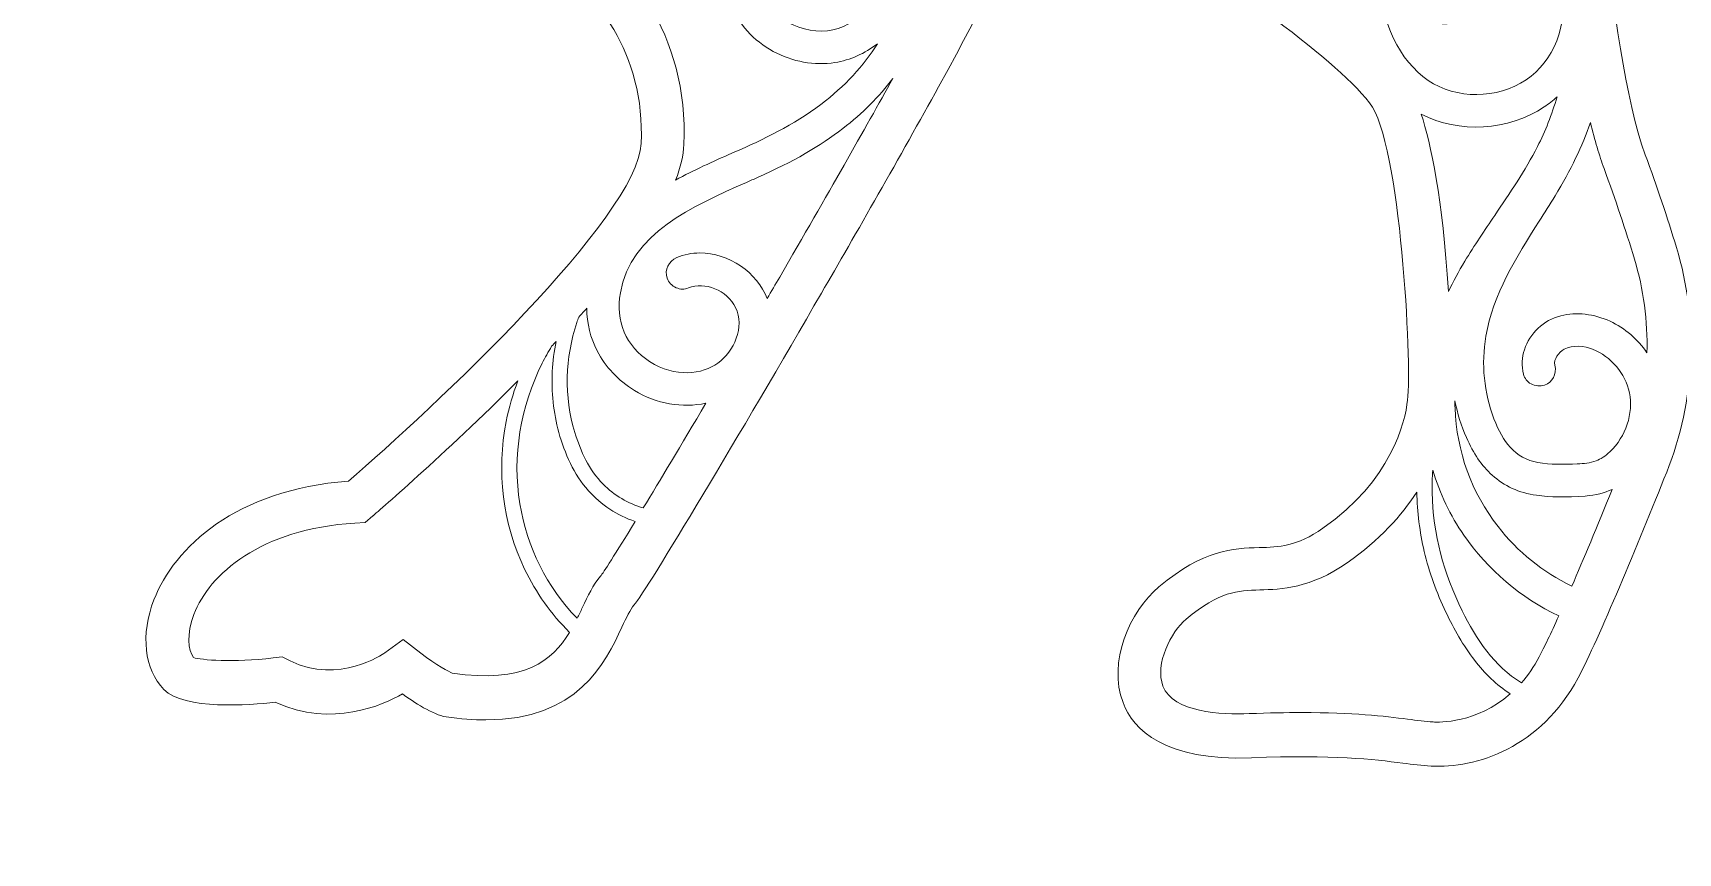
# Model space of a CAD drawing. Header units: millimetres. Extents: x -1097 to 2242, y 80 to 623.
# Drawn here: x 225.4 to 415.4, y 95.3 to 190 of the extents above; entities that cross this region are included whole.
import ezdxf

# ---------------------------------------------------------------- set-up
doc = ezdxf.new("R2010")
doc.units = ezdxf.units.MM
doc.header["$MEASUREMENT"] = 0
doc.layers.add('Layer 4', color=7, linetype='Continuous')

msp = doc.modelspace()

# ---------------------------------------------------------------- linework, layer by layer
at = {"layer": 'Layer 4', "lineweight": 0}
for points, knots in [([(520.84, 287.5), (520.84, 287.5), (516.84, 285.61), (516.84, 285.61), (516.69, 285.54), (501.96, 278.66), (483.53, 273.77), (466.66, 269.29), (443.15, 265.6), (426.93, 273.46), (410.03, 281.65), (401.51, 299.6), (393.28, 316.96), (386.1, 332.09), (378.68, 347.73), (365.69, 357.09), (347.62, 370.12), (323.72, 373.78), (298.43, 377.66), (284.55, 379.79), (270.2, 381.99), (255.91, 385.83), (225.24, 394.05), (203.33, 406.68), (194.74, 412.15), (194.26, 412.82), (193.82, 413.53), (193.44, 414.26), (193.44, 414.26), (197.37, 416.95), (197.37, 416.95), (197.37, 416.95), (195.3, 418.14), (195.3, 418.14), (181.87, 425.85), (174.06, 438.5), (169.63, 449), (169.63, 449), (168.66, 451.4), (168.66, 451.4), (168.45, 451.95), (168.24, 452.49), (168.05, 453.03), (164.98, 461.44), (163.67, 468.93), (163.15, 472.75), (167.72, 470.49), (176.95, 466.07), (179.98, 465.66), (181.88, 465.41), (183.4, 465.84), (184.5, 466.94), (186.6, 469.02), (187.1, 473.43), (186.13, 481.22), (184.84, 491.58), (174.52, 502.01), (168.36, 508.25), (167.17, 509.45), (166.14, 510.49), (165.44, 511.27), (163.96, 512.92), (164.45, 516.92), (165.06, 521.98), (165.88, 528.78), (166.9, 537.24), (164.28, 546.61), (163.35, 549.94), (159.01, 553.77), (154.42, 557.82), (151.13, 560.72), (147.4, 564.01), (146.93, 565.69), (146.49, 567.29), (148.15, 575.51), (149.49, 582.12), (152.99, 599.38), (153.65, 604.61), (151.29, 606.07), (146.9, 608.77), (129.85, 603.17), (125.86, 601.64), (120.74, 599.67), (115.17, 589.84), (112.55, 583.76), (112.55, 583.76), (109.53, 592.63), (109.53, 592.63), (109.53, 592.63), (108.98, 592.9), (108.98, 592.9), (108.53, 593.13), (106.68, 593.8), (101.64, 593.04), (95.9, 592.18), (90.16, 584.56), (87.04, 573.63), (85.57, 568.49), (85.33, 559.73), (85.1, 551.25), (84.85, 542.27), (84.6, 532.97), (82.89, 528.95), (82.3, 527.57), (82.01, 526.52), (81.75, 525.6), (80.48, 521.06), (79.57, 517.78), (39.56, 474.87), (28.51, 463.02), (20.14, 449.54), (14.69, 434.79), (10.33, 423), (7.82, 410.39), (7.22, 397.3), (6.19, 375.02), (11.01, 359.31), (11.22, 358.65), (11.22, 358.65), (12.48, 354.63), (12.48, 354.63), (12.48, 354.63), (14.8, 360.42), (14.8, 360.42), (17.39, 343.06), (25.38, 327.54), (31.98, 317.16), (39.93, 304.66), (47.44, 296.93), (47.75, 296.61), (47.75, 296.61), (49.61, 294.7), (49.61, 294.7), (49.61, 294.7), (51.08, 300.36), (51.08, 300.36), (56.95, 284.79), (75.86, 234.9), (82.17, 221.65), (85.16, 215.38), (87.93, 200.78), (89.77, 181.59), (91.31, 165.55), (91.5, 153.3), (91, 150.18), (80.23, 149.93), (68.86, 145.38), (68.23, 133.24), (67.97, 128.01), (71.29, 126.62), (73.96, 125.5), (75.31, 124.93), (76.71, 124.35), (77.78, 123.32), (84.01, 117.38), (92.19, 119.35), (94.35, 120.02), (100.71, 117.95), (106.35, 118.36), (111.1, 121.25), (111.18, 121.3), (111.25, 121.35), (111.33, 121.39), (108.73, 114.94), (110.69, 109.05), (113.48, 105.7), (115.95, 102.72), (119.31, 101.3), (122.32, 101.87), (126.94, 96.02), (135.64, 97.93), (138.85, 98.89), (140.03, 97.21), (142.26, 95.29), (145.5, 95.29), (145.97, 95.29), (146.46, 95.33), (146.98, 95.42), (153.18, 96.48), (163.41, 101.94), (164.41, 112.03), (165.18, 119.83), (164.7, 135.68), (164.28, 149.67), (163.95, 160.45), (163.64, 170.64), (164.07, 173.5), (164.83, 178.65), (170.32, 191.47), (172.49, 196.4), (172.71, 196.21), (172.94, 196.02), (173.16, 195.83), (173.18, 195.84), (173.2, 195.85), (173.22, 195.87), (173.22, 195.87), (175.92, 193.41), (175.92, 193.41), (175.92, 193.41), (176.22, 196.37), (176.22, 196.37), (176.24, 196.59), (178.48, 218.48), (182.13, 232.83), (183.28, 237.34), (184.9, 240.87), (186.56, 243.57), (186.76, 243.87), (186.97, 244.18), (187.18, 244.47), (187.16, 244.47), (187.14, 244.46), (187.12, 244.46), (187.63, 245.23), (188.13, 245.93), (188.63, 246.55), (189.16, 247.1), (189.68, 247.69), (190.18, 248.34), (191.67, 249.92), (192.87, 250.78), (193.34, 251.09), (193.34, 251.09), (225.8, 255.56), (225.8, 255.56), (228.32, 243.01), (238.02, 230.02), (254.66, 216.94), (269.69, 205.11), (284.46, 197.97), (284.61, 197.9), (290.44, 195.1), (296.12, 187.63), (295.66, 177.26), (295.28, 168.76), (271.5, 146.55), (261.86, 138.26), (248.88, 137.3), (241.76, 130.58), (239.42, 124.56), (237.85, 120.52), (238.29, 116.54), (240.56, 114.19), (242.88, 111.8), (250.5, 112.38), (253.41, 112.71), (259.99, 109.74), (265.85, 112.38), (268.09, 113.67), (269.37, 112.75), (271.65, 111.25), (273.14, 111.03), (274.81, 110.78), (276.33, 110.67), (277.73, 110.67), (288.37, 110.67), (291.49, 117.26), (293.44, 121.4), (293.95, 122.48), (294.4, 123.42), (294.83, 123.93), (296.37, 125.75), (307.27, 144.06), (316.48, 159.99), (320.26, 166.52), (325.67, 175.95), (329.99, 183.81), (336.21, 195.12), (336.28, 196.09), (336.32, 196.66), (336.52, 199.45), (335.19, 200.76), (332.27, 203.65), (330.37, 205.52), (327.76, 208.09), (324.07, 212.37), (318.14, 219.23), (318.51, 225.11), (319.35, 228.18), (319.83, 227.71), (320.32, 227.25), (320.81, 226.79), (326.87, 220.73), (338.2, 212.97), (350.08, 204.83), (362.5, 196.32), (375.35, 187.52), (379.75, 181.96), (383.33, 177.44), (384.64, 151.87), (384.14, 147.63), (383.83, 145.02), (382.27, 138.35), (374.36, 132.82), (371.34, 130.71), (369.32, 130.65), (366.99, 130.58), (364.01, 130.49), (360.63, 130.39), (355.43, 126.05), (352.05, 123.24), (349.5, 117.32), (351.29, 112.68), (352.49, 109.55), (356.04, 105.91), (366.11, 106.3), (375.63, 106.68), (380.22, 106.11), (383.57, 105.69), (384.76, 105.54), (385.78, 105.41), (386.84, 105.34), (392, 105.02), (399.54, 107.49), (403.81, 115.52), (406.25, 120.13), (410.72, 130.99), (414.05, 139.3), (417.34, 147.55), (417.74, 156.77), (415.17, 165.26), (414.13, 168.69), (412.92, 172.29), (411.57, 175.97), (407.04, 188.39), (405.51, 219.62), (405.1, 230.86), (405.46, 230.6), (405.85, 230.33), (406.29, 230.05), (411.22, 226.89), (419.9, 223.54), (432.06, 220.11), (447.47, 215.76), (462.13, 219.92), (471.71, 224.18), (482.04, 228.77), (488.67, 234.3), (488.95, 234.53), (488.95, 234.53), (491.37, 236.57), (491.37, 236.57), (491.37, 236.57), (486.04, 237.57), (486.04, 237.57), (499.9, 243.95), (515.87, 262.8), (516.64, 263.71), (516.64, 263.71), (519.26, 266.82), (519.26, 266.82), (519.26, 266.82), (509.28, 265.16), (509.28, 265.16), (509.28, 265.16), (520.84, 287.5), (520.84, 287.5)], [0, 0, 0, 0, 1, 1, 1, 2, 2, 2, 3, 3, 3, 4, 4, 4, 5, 5, 5, 6, 6, 6, 7, 7, 7, 8, 8, 8, 9, 9, 9, 10, 10, 10, 11, 11, 11, 12, 12, 12, 13, 13, 13, 14, 14, 14, 15, 15, 15, 16, 16, 16, 17, 17, 17, 18, 18, 18, 19, 19, 19, 20, 20, 20, 21, 21, 21, 22, 22, 22, 23, 23, 23, 24, 24, 24, 25, 25, 25, 26, 26, 26, 27, 27, 27, 28, 28, 28, 29, 29, 29, 30, 30, 30, 31, 31, 31, 32, 32, 32, 33, 33, 33, 34, 34, 34, 35, 35, 35, 36, 36, 36, 37, 37, 37, 38, 38, 38, 39, 39, 39, 40, 40, 40, 41, 41, 41, 42, 42, 42, 43, 43, 43, 44, 44, 44, 45, 45, 45, 46, 46, 46, 47, 47, 47, 48, 48, 48, 49, 49, 49, 50, 50, 50, 51, 51, 51, 52, 52, 52, 53, 53, 53, 54, 54, 54, 55, 55, 55, 56, 56, 56, 57, 57, 57, 58, 58, 58, 59, 59, 59, 60, 60, 60, 61, 61, 61, 62, 62, 62, 63, 63, 63, 64, 64, 64, 65, 65, 65, 66, 66, 66, 67, 67, 67, 68, 68, 68, 69, 69, 69, 70, 70, 70, 71, 71, 71, 72, 72, 72, 73, 73, 73, 74, 74, 74, 75, 75, 75, 76, 76, 76, 77, 77, 77, 78, 78, 78, 79, 79, 79, 80, 80, 80, 81, 81, 81, 82, 82, 82, 83, 83, 83, 84, 84, 84, 85, 85, 85, 86, 86, 86, 87, 87, 87, 88, 88, 88, 89, 89, 89, 90, 90, 90, 91, 91, 91, 92, 92, 92, 93, 93, 93, 94, 94, 94, 95, 95, 95, 96, 96, 96, 97, 97, 97, 98, 98, 98, 99, 99, 99, 100, 100, 100, 101, 101, 101, 102, 102, 102, 103, 103, 103, 104, 104, 104, 105, 105, 105, 106, 106, 106, 107, 107, 107, 108, 108, 108, 109, 109, 109, 110, 110, 110, 111, 111, 111, 112, 112, 112, 113, 113, 113, 114, 114, 114, 115, 115, 115, 116, 116, 116, 117, 117, 117, 118, 118, 118, 119, 119, 119, 119]), ([(321.9, 206.36), (323.26, 203.96), (323.95, 201.4), (323.92, 198.95), (323.85, 193.96), (320.44, 190.63), (317.17, 190.29), (313.55, 189.92), (309.99, 192.27), (309.24, 195.53), (308.89, 197.05), (309.13, 199.14), (310.47, 200.37), (311.37, 201.21), (312.9, 201.4), (314.11, 200.82), (314.63, 200.57), (315.02, 200.18), (315.2, 199.72), (315.6, 198.74), (316.7, 198.28), (317.7, 198.69), (318.67, 199.08), (319.11, 200.09), (318.72, 201.05), (317.8, 203.33), (315.52, 204.81), (312.77, 204.91), (310.16, 204.99), (307.72, 203.57), (306.4, 201.18), (305.14, 198.9), (304.99, 195.88), (306, 193.3), (306.89, 191.05), (308.63, 189.14), (310.91, 187.9), (313.1, 186.7), (315.69, 186.23), (318.02, 186.61), (319.81, 186.9), (321.49, 187.65), (322.93, 188.79), (321.37, 186.24), (319.18, 183.88), (316.41, 181.78), (313.25, 179.39), (309.73, 177.71), (306.41, 176.25), (306.41, 176.25), (306.12, 176.13), (306.12, 176.13), (303.95, 175.18), (301.74, 174.2), (299.63, 173.02), (300.22, 174.52), (300.54, 175.89), (300.59, 177.14), (301.16, 189.8), (294.03, 199), (286.72, 202.51), (286.57, 202.58), (272.22, 209.55), (257.69, 220.97), (253.51, 224.26), (249.78, 227.55), (246.52, 230.83), (247.66, 230.03), (248.83, 229.26), (250.05, 228.52), (254.43, 225.87), (259.51, 223.65), (265.13, 221.92), (270.3, 220.34), (275.93, 219.18), (282.34, 218.37), (284.99, 218.04), (287.81, 217.77), (291.21, 217.51), (291.21, 217.51), (291.84, 217.47), (291.84, 217.47), (294.63, 217.26), (297.51, 217.05), (300.3, 216.6), (302.91, 216.18), (305.67, 215.47), (308.99, 214.38), (310.33, 213.94), (311.66, 213.46), (313.14, 212.94), (313.14, 212.94), (313.52, 212.8), (313.52, 212.8), (314.76, 212.36), (315.92, 211.95), (317.02, 211.38), (318.94, 210.39), (320.58, 208.7), (321.9, 206.36)], [0, 0, 0, 0, 1, 1, 1, 2, 2, 2, 3, 3, 3, 4, 4, 4, 5, 5, 5, 6, 6, 6, 7, 7, 7, 8, 8, 8, 9, 9, 9, 10, 10, 10, 11, 11, 11, 12, 12, 12, 13, 13, 13, 14, 14, 14, 15, 15, 15, 16, 16, 16, 17, 17, 17, 18, 18, 18, 19, 19, 19, 20, 20, 20, 21, 21, 21, 22, 22, 22, 23, 23, 23, 24, 24, 24, 25, 25, 25, 26, 26, 26, 27, 27, 27, 28, 28, 28, 29, 29, 29, 30, 30, 30, 31, 31, 31, 32, 32, 32, 33, 33, 33, 33]), ([(380.84, 196.47), (380.69, 199.62), (381.17, 202.78), (381.6, 205.19), (382.13, 208.1), (382.79, 211.06), (383.58, 213.97), (384.42, 217.06), (385.42, 220.12), (386.49, 223.15), (386.81, 220.01), (388.07, 217.08), (390.93, 215.23), (394.24, 213.11), (399.07, 214.05), (400.66, 217.72), (400.94, 212.98), (401.32, 207.76), (401.82, 202.56), (399.89, 204.4), (397.46, 205.52), (394.91, 205.67), (392.14, 205.82), (389.36, 204.78), (387.48, 202.86), (385.55, 200.9), (384.74, 197.94), (385.36, 195.13), (385.65, 193.85), (386.27, 192.66), (387.22, 191.62), (387.54, 191.26), (388, 191.05), (388.51, 191.08), (389.07, 191.08), (389.61, 191.33), (389.96, 191.73), (390.6, 192.47), (390.55, 193.53), (389.85, 194.3), (388.84, 195.42), (388.61, 197.37), (389.31, 198.94), (390, 200.51), (391.63, 201.63), (393.56, 201.87), (397.77, 202.39), (401.17, 198.7), (401.9, 195), (402.69, 191.02), (401.01, 186.75), (397.81, 184.61), (394.47, 182.37), (389.72, 182.35), (386.52, 184.55), (383.15, 186.87), (381.08, 191.21), (380.84, 196.47)], [0, 0, 0, 0, 1, 1, 1, 2, 2, 2, 3, 3, 3, 4, 4, 4, 5, 5, 5, 6, 6, 6, 7, 7, 7, 8, 8, 8, 9, 9, 9, 10, 10, 10, 11, 11, 11, 12, 12, 12, 13, 13, 13, 14, 14, 14, 15, 15, 15, 16, 16, 16, 17, 17, 17, 18, 18, 18, 19, 19, 19, 19]), ([(324.71, 184.76), (321.54, 179.05), (317.21, 171.42), (311.65, 161.83), (311.17, 160.99), (310.68, 160.16), (310.2, 159.34), (309.04, 162.37), (305.81, 164.63), (302.41, 164.62), (301.52, 164.61), (300.6, 164.43), (299.77, 164.08), (298.81, 163.68), (298.34, 162.66), (298.66, 161.71), (298.83, 161.22), (299.21, 160.82), (299.7, 160.6), (300.16, 160.39), (300.67, 160.38), (301.12, 160.57), (303.02, 161.36), (305.56, 160.31), (306.55, 158.31), (307.67, 156.06), (306.36, 153.22), (304.51, 151.89), (302.73, 150.6), (299.6, 150.16), (296.62, 152.08), (295.33, 152.91), (294.26, 154.15), (293.7, 155.47), (293.13, 156.83), (292.97, 158.4), (293.26, 160.01), (294.49, 166.9), (301.57, 170.01), (307.81, 172.76), (308.24, 172.95), (308.67, 173.14), (309.09, 173.33), (313.2, 175.16), (316.33, 176.96), (318.95, 179), (321.21, 180.75), (323.14, 182.68), (324.71, 184.76)], [0, 0, 0, 0, 1, 1, 1, 2, 2, 2, 3, 3, 3, 4, 4, 4, 5, 5, 5, 6, 6, 6, 7, 7, 7, 8, 8, 8, 9, 9, 9, 10, 10, 10, 11, 11, 11, 12, 12, 12, 13, 13, 13, 14, 14, 14, 15, 15, 15, 16, 16, 16, 16]), ([(401.39, 182.64), (400.79, 180.59), (400.04, 178.69), (399.13, 176.91), (397.71, 174.14), (395.92, 171.5), (394.19, 168.95), (393.04, 167.24), (391.84, 165.47), (390.75, 163.66), (390.02, 162.45), (389.39, 161.3), (388.85, 160.18), (388.18, 170.97), (386.81, 177.23), (385.72, 180.66), (390.05, 178.4), (395.76, 178.7), (399.92, 181.49), (400.44, 181.83), (400.93, 182.22), (401.39, 182.64)], [0, 0, 0, 0, 1, 1, 1, 2, 2, 2, 3, 3, 3, 4, 4, 4, 5, 5, 5, 6, 6, 6, 7, 7, 7, 7]), ([(405.25, 179.68), (405.75, 177.64), (406.27, 175.86), (406.82, 174.36), (408.13, 170.77), (409.31, 167.25), (410.32, 163.91), (411.38, 160.44), (411.86, 156.75), (411.77, 153.08), (410.7, 154.65), (409.24, 155.92), (407.52, 156.72), (405.65, 157.59), (403.63, 157.81), (401.82, 157.35), (399.85, 156.85), (398.24, 155.35), (397.62, 153.44), (397.32, 152.55), (397.29, 151.59), (397.52, 150.61), (397.64, 150.14), (397.94, 149.74), (398.39, 149.49), (398.87, 149.23), (399.45, 149.18), (399.94, 149.35), (400.88, 149.67), (401.38, 150.63), (401.14, 151.64), (400.97, 152.34), (401.56, 153.15), (402.2, 153.49), (403.21, 154.04), (404.57, 153.85), (405.5, 153.49), (407.62, 152.67), (409.29, 150.69), (409.74, 148.46), (410.23, 146.09), (409.34, 143.42), (407.49, 141.65), (406.98, 141.16), (406.43, 140.8), (405.89, 140.6), (405.22, 140.34), (404.44, 140.29), (403.77, 140.26), (403.77, 140.26), (403.73, 140.26), (403.73, 140.26), (402.2, 140.19), (400.62, 140.12), (399.16, 140.41), (397.89, 140.65), (396.82, 141.25), (395.98, 142.17), (395.24, 142.99), (394.63, 144.06), (394.11, 145.44), (392.96, 148.49), (392.63, 151.78), (393.17, 154.99), (393.97, 159.83), (396.69, 164.13), (399.33, 168.28), (399.94, 169.24), (400.56, 170.23), (401.16, 171.21), (402.97, 174.2), (404.31, 176.98), (405.25, 179.68)], [0, 0, 0, 0, 1, 1, 1, 2, 2, 2, 3, 3, 3, 4, 4, 4, 5, 5, 5, 6, 6, 6, 7, 7, 7, 8, 8, 8, 9, 9, 9, 10, 10, 10, 11, 11, 11, 12, 12, 12, 13, 13, 13, 14, 14, 14, 15, 15, 15, 16, 16, 16, 17, 17, 17, 18, 18, 18, 19, 19, 19, 20, 20, 20, 21, 21, 21, 22, 22, 22, 23, 23, 23, 24, 24, 24, 24]), ([(295.91, 135.16), (294.16, 135.67), (292.56, 136.61), (291.26, 137.92), (289.65, 139.53), (288.66, 141.72), (288, 143.88), (286.74, 148), (286.87, 152.52), (288.24, 156.6), (288.3, 156.81), (288.38, 157.01), (288.46, 157.21), (288.77, 157.55), (289.07, 157.89), (289.37, 158.23), (289.4, 156.46), (289.81, 154.81), (290.58, 153.31), (290.58, 153.31), (290.58, 153.31), (290.58, 153.31), (291.52, 151.47), (293.01, 149.89), (294.89, 148.73), (297.43, 147.18), (300.43, 146.68), (303.13, 147.26), (300.24, 142.38), (297.82, 138.32), (295.91, 135.16)], [0, 0, 0, 0, 1, 1, 1, 2, 2, 2, 3, 3, 3, 4, 4, 4, 5, 5, 5, 6, 6, 6, 7, 7, 7, 8, 8, 8, 9, 9, 9, 10, 10, 10, 10]), ([(290.96, 127.27), (290.1, 126.26), (289.52, 125.04), (288.86, 123.64), (288.67, 123.23), (288.47, 122.82), (288.27, 122.41), (284.78, 125.99), (282.47, 130.7), (281.66, 135.63), (280.75, 141.17), (281.73, 146.86), (284.24, 151.87), (284.57, 152.54), (284.93, 153.19), (285.32, 153.83), (285.49, 154.01), (285.67, 154.2), (285.84, 154.38), (285.61, 153.25), (285.46, 152.1), (285.4, 150.94), (285.27, 148.57), (285.53, 146.17), (286.16, 143.88), (286.82, 141.46), (287.9, 139.03), (289.58, 137.15), (291.03, 135.52), (292.9, 134.29), (294.96, 133.6), (292.66, 129.83), (291.29, 127.66), (290.96, 127.27)], [0, 0, 0, 0, 1, 1, 1, 2, 2, 2, 3, 3, 3, 4, 4, 4, 5, 5, 5, 6, 6, 6, 7, 7, 7, 8, 8, 8, 9, 9, 9, 10, 10, 10, 11, 11, 11, 11]), ([(273.86, 116.07), (273.53, 116.19), (271.98, 117.02), (270.23, 118.37), (270.23, 118.37), (268.17, 119.95), (268.17, 119.95), (268.17, 119.95), (266.06, 118.43), (266.06, 118.43), (265.84, 118.28), (260.82, 114.75), (255.13, 117.5), (255.13, 117.5), (254.2, 117.95), (254.2, 117.95), (254.2, 117.95), (253.19, 117.83), (253.19, 117.83), (248.56, 117.27), (244.81, 117.6), (244, 117.88), (243.35, 118.71), (243.16, 120.62), (244.03, 122.86), (245.83, 127.52), (251.67, 132.73), (262.62, 133.41), (262.62, 133.41), (263.79, 133.48), (263.79, 133.48), (263.79, 133.48), (264.68, 134.24), (264.68, 134.24), (264.76, 134.31), (273.01, 141.38), (281.42, 149.83), (280.85, 148.31), (280.4, 146.75), (280.08, 145.16), (278.94, 139.43), (279.67, 133.37), (282.21, 128.09), (283.52, 125.38), (285.25, 122.91), (287.39, 120.79), (285.41, 117.52), (282.18, 114.85), (273.86, 116.07)], [0, 0, 0, 0, 1, 1, 1, 2, 2, 2, 3, 3, 3, 4, 4, 4, 5, 5, 5, 6, 6, 6, 7, 7, 7, 8, 8, 8, 9, 9, 9, 10, 10, 10, 11, 11, 11, 12, 12, 12, 13, 13, 13, 14, 14, 14, 15, 15, 15, 16, 16, 16, 16]), ([(403.1, 126.13), (399.76, 127.75), (396.83, 130.11), (394.58, 133), (391.52, 136.92), (389.8, 141.67), (389.61, 146.71), (389.6, 146.99), (389.6, 147.27), (389.59, 147.55), (389.89, 146.06), (390.33, 144.63), (390.92, 143.3), (391.73, 141.47), (392.7, 140.04), (393.9, 138.95), (395.25, 137.71), (397.01, 136.9), (399.01, 136.62), (400.6, 136.39), (402.45, 136.36), (404.65, 136.54), (405.87, 136.64), (406.88, 136.89), (407.74, 137.31), (407.75, 137.31), (407.75, 137.31), (407.76, 137.31), (406, 132.98), (404.44, 129.23), (403.1, 126.13)], [0, 0, 0, 0, 1, 1, 1, 2, 2, 2, 3, 3, 3, 4, 4, 4, 5, 5, 5, 6, 6, 6, 7, 7, 7, 8, 8, 8, 9, 9, 9, 10, 10, 10, 10]), ([(399.33, 117.98), (398.71, 116.8), (398.01, 115.8), (397.27, 114.96), (394.15, 116.85), (392.01, 120.05), (390.44, 123.27), (388.34, 127.56), (387.05, 132.16), (386.97, 136.94), (386.95, 137.8), (386.98, 138.66), (387.04, 139.51), (387.86, 136.83), (389.07, 134.28), (390.63, 132.02), (393.38, 128.03), (397.25, 124.74), (401.59, 122.68), (400.68, 120.66), (399.92, 119.08), (399.33, 117.98)], [0, 0, 0, 0, 1, 1, 1, 2, 2, 2, 3, 3, 3, 4, 4, 4, 5, 5, 5, 6, 6, 6, 7, 7, 7, 7]), ([(387.09, 110.44), (386.2, 110.5), (385.25, 110.62), (384.13, 110.76), (381.41, 111.1), (377.91, 111.53), (371.89, 111.53), (370.11, 111.53), (368.12, 111.49), (365.86, 111.4), (362.64, 111.28), (357.07, 111.53), (355.9, 114.58), (354.92, 117.13), (356.83, 120.87), (358.57, 122.32), (362.45, 125.55), (364.49, 125.61), (367.08, 125.69), (369.54, 125.76), (372.92, 125.86), (377.17, 128.83), (380.9, 131.44), (383.46, 134.31), (385.21, 137), (385.25, 134.69), (385.53, 132.38), (386.06, 130.13), (386.63, 127.71), (387.49, 125.37), (388.56, 123.14), (389.49, 121.18), (390.55, 119.27), (391.88, 117.55), (393.04, 116.05), (394.41, 114.71), (395.99, 113.68), (392.11, 110.27), (387.71, 110.4), (387.09, 110.44)], [0, 0, 0, 0, 1, 1, 1, 2, 2, 2, 3, 3, 3, 4, 4, 4, 5, 5, 5, 6, 6, 6, 7, 7, 7, 8, 8, 8, 9, 9, 9, 10, 10, 10, 11, 11, 11, 12, 12, 12, 13, 13, 13, 13])]:
    msp.add_open_spline(points, degree=3, knots=knots, dxfattribs=at)

doc.saveas('drawing.dxf')
